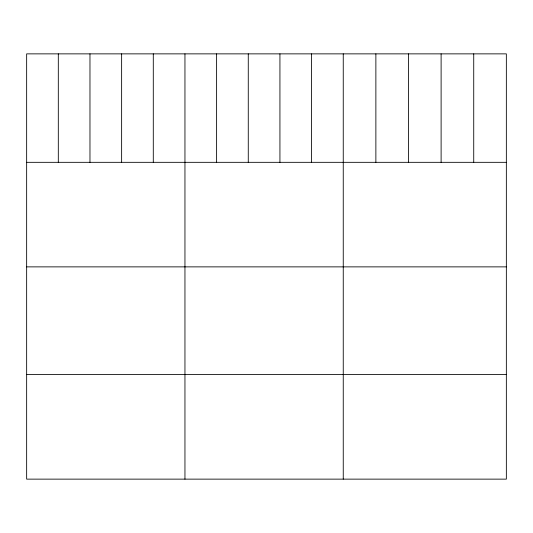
<?xml version="1.0" encoding="UTF-8"?>
<svg xmlns="http://www.w3.org/2000/svg" width="533" height="533" viewBox="0 0 533 533"><rect width="100%" height="100%" fill="white"/><g stroke="black" fill="none" stroke-linecap="round" stroke-linejoin="round"><path stroke-width="0.8" d="M506.35 162.325L506.35 479.134L26.65 479.134L26.65 53.866L506.35 53.866L506.35 162.325L26.65 162.325M26.65 266.873L506.35 266.873M26.65 374.592L506.35 374.592M473.73 53.866L473.73 162.325M441.111 53.866L441.111 162.325M408.491 53.866L408.491 162.325M375.872 53.866L375.872 162.325M343.252 53.866L343.252 479.134M311.592 53.866L311.592 162.325M279.932 53.866L279.932 162.325M248.271 53.866L248.271 162.325M216.611 53.866L216.611 162.325M184.951 53.866L184.951 479.134M153.291 53.866L153.291 162.325M121.631 53.866L121.631 162.325M89.97 53.866L89.97 162.325M58.31 53.866L58.31 162.325"/></g></svg>
